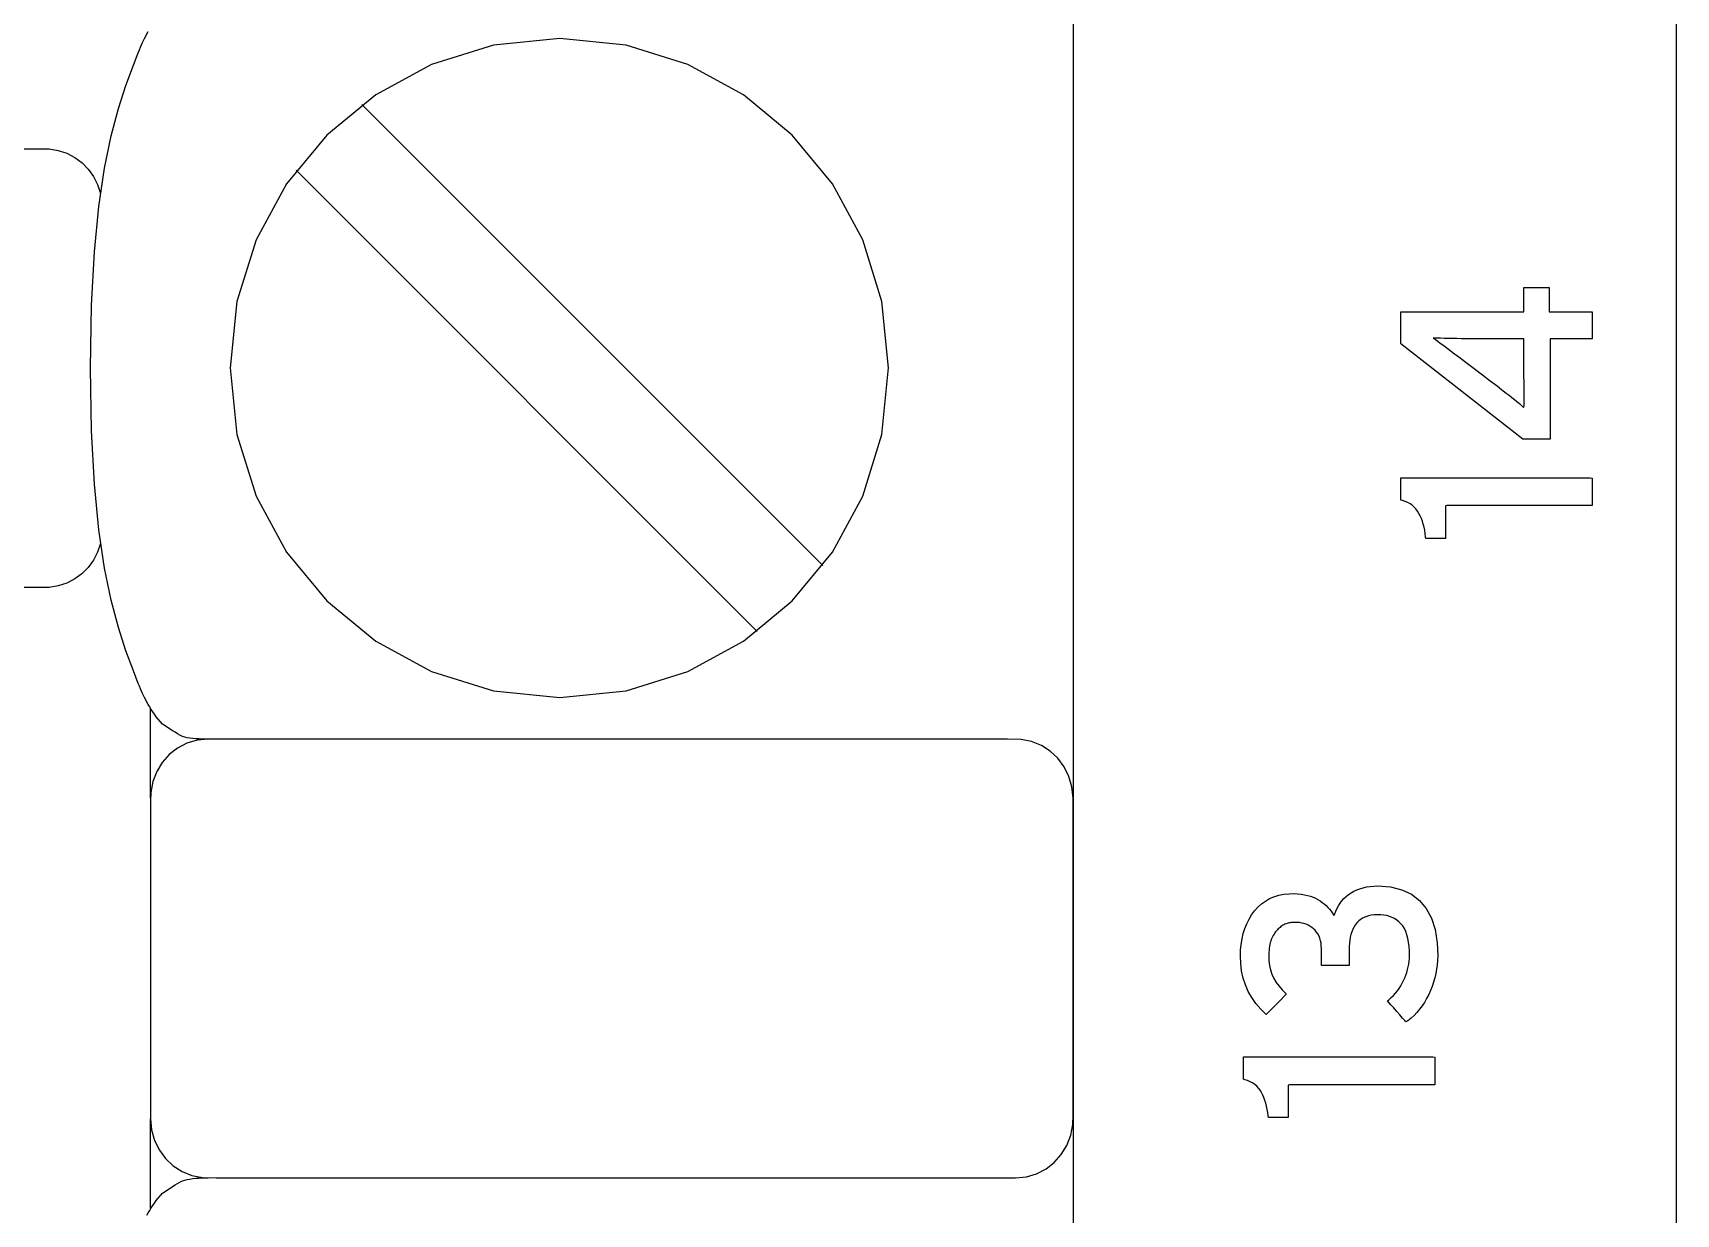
# Model space of a CAD drawing. Extents: x 1 to 47.7, y 0.2 to 35.
# Drawn here: x 37.143 to 37.978, y 6.606 to 7.206 of the extents above; entities that cross this region are included whole.
import ezdxf

# ---------------------------------------------------------------- set-up
doc = ezdxf.new("R2010")
doc.units = 0
doc.header["$MEASUREMENT"] = 0
for name, color, linetype in [('7_1__EMPTY_IO_BOARD_POSITI', 7, 'CONTINUOUS'), ('7_2___8__INDEPENDENT_INPUT', 7, 'CONTINUOUS'), ('7_3___8__OPTOISO_INDEPENDE', 7, 'CONTINUOUS'), ('7_4___24__OPTOISO_INDEPEND', 7, 'CONTINUOUS'), ('7_5___8__INDEPENDENT_INPUT', 7, 'CONTINUOUS'), ('7_6____8__INDEPENDENT_INPU', 7, 'CONTINUOUS'), ('7_7____8__OPTOISO_INDEPEND', 7, 'CONTINUOUS'), ('7_8____8__OPTOISO_INDEPEND', 7, 'CONTINUOUS'), ('8_0_____DWG', 7, 'CONTINUOUS')]:
    doc.layers.add(name, color=color, linetype=linetype)

msp = doc.modelspace()

# ---------------------------------------------------------------- linework, layer by layer
at = {"layer": '7_1__EMPTY_IO_BOARD_POSITI'}
msp.add_lwpolyline([(37.67201, 7.86343), (37.67201, 7.82078), (37.67201, 7.77394), (37.67201, 7.72305), (37.67201, 7.66827), (37.67201, 7.60975), (37.67201, 7.54765), (37.67201, 7.48212), (37.67201, 7.4133), (37.67201, 7.34136), (37.67201, 7.26645), (37.67201, 7.18871), (37.67201, 7.10831), (37.67201, 7.0254), (37.67201, 6.94012), (37.67201, 6.85264), (37.67201, 6.7631), (37.67201, 6.67166), (37.67201, 6.48368), (37.67201, 6.28994), (37.67201, 6.09165), (37.67201, 5.89003), (37.67201, 5.48173), (37.67201, 5.07482)], dxfattribs=at)
at = {"layer": '7_2___8__INDEPENDENT_INPUT'}
for points in [[(37.67212, 5.25278), (37.67212, 5.54409), (37.67212, 5.8354), (37.67212, 6.12315), (37.67212, 6.26457), (37.67212, 6.40377), (37.67212, 6.54029), (37.67212, 6.6737), (37.67212, 6.80354), (37.67212, 6.92937), (37.67212, 7.05075), (37.67212, 7.16723), (37.67212, 7.27837), (37.67212, 7.38371), (37.67212, 7.48282), (37.67212, 7.57525), (37.67212, 7.66055), (37.67212, 7.70039), (37.67212, 7.73828), (37.67212, 7.77417), (37.67212, 7.80799), (37.67212, 7.8397), (37.67212, 7.86924)], [(37.23243, 6.84682), (37.23094, 6.84682), (37.22937, 6.84685), (37.22776, 6.84689), (37.22617, 6.84698), (37.22461, 6.8471), (37.22312, 6.84727), (37.22175, 6.84749), (37.22052, 6.84779), (37.21938, 6.84821), (37.21814, 6.8488), (37.21688, 6.84949), (37.21562, 6.85025), (37.21435, 6.85106), (37.21308, 6.85189), (37.21181, 6.85273), (37.21055, 6.85356), (37.2093, 6.85436), (37.20815, 6.85558), (37.20708, 6.85689), (37.20609, 6.85817), (37.20516, 6.85943), (37.20429, 6.86068), (37.20348, 6.86191), (37.20273, 6.86314), (37.20202, 6.86437), (37.20135, 6.86561), (37.20074, 6.86677), (37.20018, 6.86787), (37.19965, 6.86892), (37.19914, 6.86999), (37.19863, 6.8711), (37.1981, 6.87229), (37.19754, 6.87362), (37.19692, 6.87512), (37.19444, 6.88144), (37.19063, 6.89172), (37.18681, 6.90351), (37.18315, 6.91733), (37.17979, 6.9337), (37.1769, 6.95316), (37.17464, 6.97623), (37.17317, 7.00343), (37.17265, 7.0353), (37.17317, 7.06715), (37.17464, 7.09435), (37.1769, 7.11742), (37.17979, 7.13688), (37.18315, 7.15325), (37.18681, 7.16707), (37.19063, 7.17886), (37.19444, 7.18914), (37.19692, 7.19546), (37.19754, 7.19695), (37.1981, 7.19828), (37.19863, 7.19948), (37.19914, 7.20059), (37.19965, 7.20165), (37.20018, 7.20271), (37.20074, 7.2038), (37.20135, 7.20497), (37.20202, 7.20621)], [(37.5448, 6.93494), (37.31053, 7.16921)], [(37.11187, 7.14666), (37.1441, 7.14666), (37.15161, 7.14659), (37.15627, 7.14586), (37.16065, 7.14441), (37.16469, 7.1423), (37.16834, 7.13959), (37.17152, 7.13634), (37.1742, 7.13262), (37.1763, 7.12849), (37.17777, 7.12401)], [(37.51138, 6.90152), (37.27711, 7.13579)], [(37.17777, 6.94623), (37.17627, 6.9418), (37.17415, 6.93771), (37.17147, 6.93402), (37.16827, 6.93081), (37.16463, 6.92813), (37.1606, 6.92604), (37.15623, 6.92461), (37.15159, 6.92389), (37.1441, 6.92382), (37.11187, 6.92382)], [(37.20319, 6.81683), (37.20319, 6.86238)], [(37.20319, 6.60843), (37.20319, 6.65397)], [(37.20135, 6.60497), (37.20202, 6.6062), (37.20273, 6.60744), (37.20348, 6.60867), (37.20429, 6.6099), (37.20516, 6.61114), (37.20609, 6.6124), (37.20708, 6.61368), (37.20815, 6.61499), (37.2093, 6.61622), (37.21055, 6.61701), (37.21181, 6.61784), (37.21308, 6.61868), (37.21435, 6.61952), (37.21562, 6.62032), (37.21688, 6.62108), (37.21814, 6.62177), (37.21938, 6.62237), (37.22052, 6.62279), (37.22175, 6.6231), (37.22312, 6.62335), (37.22461, 6.62356), (37.22617, 6.62372), (37.22776, 6.62383), (37.22937, 6.62391), (37.23094, 6.62396), (37.23243, 6.62397)]]:
    msp.add_lwpolyline(points, dxfattribs=at)
for points in [[(37.41114, 6.86794), (37.44483, 6.87134), (37.47619, 6.88109), (37.50457, 6.89652), (37.5293, 6.91696), (37.5497, 6.94174), (37.56509, 6.97018), (37.57483, 7.00161), (37.57822, 7.03536), (37.57483, 7.06906), (37.56509, 7.10045), (37.5497, 7.12886), (37.5293, 7.15362), (37.50457, 7.17405), (37.47619, 7.18948), (37.44483, 7.19923), (37.41114, 7.20263), (37.37744, 7.19923), (37.34602, 7.18948), (37.31758, 7.17405), (37.29279, 7.15362), (37.27233, 7.12886), (37.25687, 7.10045), (37.2471, 7.06906), (37.24369, 7.03536), (37.2471, 7.00161), (37.25687, 6.97018), (37.27233, 6.94174), (37.29279, 6.91696), (37.31758, 6.89652), (37.34602, 6.88109), (37.37744, 6.87134)], [(37.23243, 6.84682), (37.22687, 6.84628), (37.22167, 6.84472), (37.21691, 6.84225), (37.2127, 6.83897), (37.20915, 6.83497), (37.20633, 6.83037), (37.20436, 6.82525), (37.20333, 6.81972), (37.20319, 6.8152), (37.20319, 6.8034), (37.20319, 6.78285), (37.20319, 6.75673), (37.20319, 6.72822), (37.20319, 6.70051), (37.20319, 6.67678), (37.20319, 6.6602), (37.20319, 6.65397), (37.20372, 6.64827), (37.20523, 6.64294), (37.20764, 6.63806), (37.21084, 6.63374), (37.21473, 6.63009), (37.21923, 6.6272), (37.22422, 6.62517), (37.22962, 6.62411), (37.23653, 6.62397), (37.26625, 6.62397), (37.31803, 6.62397), (37.38383, 6.62397), (37.45565, 6.62397), (37.52546, 6.62397), (37.58525, 6.62397), (37.627, 6.62397), (37.6427, 6.62397), (37.64826, 6.62451), (37.65347, 6.62607), (37.65822, 6.62854), (37.66243, 6.63182), (37.66599, 6.63582), (37.6688, 6.64043), (37.67077, 6.64555), (37.67181, 6.65108), (37.67194, 6.6556), (37.67194, 6.6674), (37.67194, 6.68795), (37.67194, 6.71407), (37.67194, 6.74258), (37.67194, 6.77029), (37.67194, 6.79402), (37.67194, 6.8106), (37.67194, 6.81683), (37.67142, 6.82253), (37.6699, 6.82786), (37.66749, 6.83274), (37.6643, 6.83705), (37.6604, 6.84071), (37.65591, 6.84359), (37.65092, 6.84562), (37.64552, 6.84668), (37.63861, 6.84682), (37.60888, 6.84682), (37.55711, 6.84682), (37.4913, 6.84682), (37.41949, 6.84682), (37.34968, 6.84682), (37.28989, 6.84682), (37.24813, 6.84682)]]:
    msp.add_lwpolyline(points, close=True, dxfattribs=at)
at = {"layer": '7_3___8__OPTOISO_INDEPENDE'}
for points in [[(37.67212, 5.25278), (37.67212, 5.54409), (37.67212, 5.8354), (37.67212, 6.12315), (37.67212, 6.26457), (37.67212, 6.40377), (37.67212, 6.54029), (37.67212, 6.6737), (37.67212, 6.80354), (37.67212, 6.92937), (37.67212, 7.05075), (37.67212, 7.16723), (37.67212, 7.27837), (37.67212, 7.38371), (37.67212, 7.48282), (37.67212, 7.57525), (37.67212, 7.66055), (37.67212, 7.70039), (37.67212, 7.73828), (37.67212, 7.77417), (37.67212, 7.80799), (37.67212, 7.8397), (37.67212, 7.86924)], [(37.23243, 6.84682), (37.23094, 6.84682), (37.22937, 6.84685), (37.22776, 6.84689), (37.22617, 6.84698), (37.22461, 6.8471), (37.22312, 6.84727), (37.22175, 6.84749), (37.22052, 6.84779), (37.21938, 6.84821), (37.21814, 6.8488), (37.21688, 6.84949), (37.21562, 6.85025), (37.21435, 6.85106), (37.21308, 6.85189), (37.21181, 6.85273), (37.21055, 6.85356), (37.2093, 6.85436), (37.20815, 6.85558), (37.20708, 6.85689), (37.20609, 6.85817), (37.20516, 6.85943), (37.20429, 6.86068), (37.20348, 6.86191), (37.20273, 6.86314), (37.20202, 6.86437), (37.20135, 6.86561), (37.20074, 6.86677), (37.20018, 6.86787), (37.19965, 6.86892), (37.19914, 6.86999), (37.19863, 6.8711), (37.1981, 6.87229), (37.19754, 6.87362), (37.19692, 6.87512), (37.19444, 6.88144), (37.19063, 6.89172), (37.18681, 6.90351), (37.18315, 6.91733), (37.17979, 6.9337), (37.1769, 6.95316), (37.17464, 6.97623), (37.17317, 7.00343), (37.17265, 7.0353), (37.17317, 7.06715), (37.17464, 7.09435), (37.1769, 7.11742), (37.17979, 7.13688), (37.18315, 7.15325), (37.18681, 7.16707), (37.19063, 7.17886), (37.19444, 7.18914), (37.19692, 7.19546), (37.19754, 7.19695), (37.1981, 7.19828), (37.19863, 7.19948), (37.19914, 7.20059), (37.19965, 7.20165), (37.20018, 7.20271), (37.20074, 7.2038), (37.20135, 7.20497), (37.20202, 7.20621)], [(37.5448, 6.93494), (37.31053, 7.16921)], [(37.11187, 7.14666), (37.1441, 7.14666), (37.15161, 7.14659), (37.15627, 7.14586), (37.16065, 7.14441), (37.16469, 7.1423), (37.16834, 7.13959), (37.17152, 7.13634), (37.1742, 7.13262), (37.1763, 7.12849), (37.17777, 7.12401)], [(37.51138, 6.90152), (37.27711, 7.13579)], [(37.17777, 6.94623), (37.17627, 6.9418), (37.17415, 6.93771), (37.17147, 6.93402), (37.16827, 6.93081), (37.16463, 6.92813), (37.1606, 6.92604), (37.15623, 6.92461), (37.15159, 6.92389), (37.1441, 6.92382), (37.11187, 6.92382)], [(37.20319, 6.81683), (37.20319, 6.86238)], [(37.20319, 6.60843), (37.20319, 6.65397)], [(37.20135, 6.60497), (37.20202, 6.6062), (37.20273, 6.60744), (37.20348, 6.60867), (37.20429, 6.6099), (37.20516, 6.61114), (37.20609, 6.6124), (37.20708, 6.61368), (37.20815, 6.61499), (37.2093, 6.61622), (37.21055, 6.61701), (37.21181, 6.61784), (37.21308, 6.61868), (37.21435, 6.61952), (37.21562, 6.62032), (37.21688, 6.62108), (37.21814, 6.62177), (37.21938, 6.62237), (37.22052, 6.62279), (37.22175, 6.6231), (37.22312, 6.62335), (37.22461, 6.62356), (37.22617, 6.62372), (37.22776, 6.62383), (37.22937, 6.62391), (37.23094, 6.62396), (37.23243, 6.62397)]]:
    msp.add_lwpolyline(points, dxfattribs=at)
for points in [[(37.41114, 6.86794), (37.44483, 6.87134), (37.47619, 6.88109), (37.50457, 6.89652), (37.5293, 6.91696), (37.5497, 6.94174), (37.56509, 6.97018), (37.57483, 7.00161), (37.57822, 7.03536), (37.57483, 7.06906), (37.56509, 7.10045), (37.5497, 7.12886), (37.5293, 7.15362), (37.50457, 7.17405), (37.47619, 7.18948), (37.44483, 7.19923), (37.41114, 7.20263), (37.37744, 7.19923), (37.34602, 7.18948), (37.31758, 7.17405), (37.29279, 7.15362), (37.27233, 7.12886), (37.25687, 7.10045), (37.2471, 7.06906), (37.24369, 7.03536), (37.2471, 7.00161), (37.25687, 6.97018), (37.27233, 6.94174), (37.29279, 6.91696), (37.31758, 6.89652), (37.34602, 6.88109), (37.37744, 6.87134)], [(37.23243, 6.84682), (37.22687, 6.84628), (37.22167, 6.84472), (37.21691, 6.84225), (37.2127, 6.83897), (37.20915, 6.83497), (37.20633, 6.83037), (37.20436, 6.82525), (37.20333, 6.81972), (37.20319, 6.8152), (37.20319, 6.8034), (37.20319, 6.78285), (37.20319, 6.75673), (37.20319, 6.72822), (37.20319, 6.70051), (37.20319, 6.67678), (37.20319, 6.6602), (37.20319, 6.65397), (37.20372, 6.64827), (37.20523, 6.64294), (37.20764, 6.63806), (37.21084, 6.63374), (37.21473, 6.63009), (37.21923, 6.6272), (37.22422, 6.62517), (37.22962, 6.62411), (37.23653, 6.62397), (37.26625, 6.62397), (37.31803, 6.62397), (37.38383, 6.62397), (37.45565, 6.62397), (37.52546, 6.62397), (37.58525, 6.62397), (37.627, 6.62397), (37.6427, 6.62397), (37.64826, 6.62451), (37.65347, 6.62607), (37.65822, 6.62854), (37.66243, 6.63182), (37.66599, 6.63582), (37.6688, 6.64043), (37.67077, 6.64555), (37.67181, 6.65108), (37.67194, 6.6556), (37.67194, 6.6674), (37.67194, 6.68795), (37.67194, 6.71407), (37.67194, 6.74258), (37.67194, 6.77029), (37.67194, 6.79402), (37.67194, 6.8106), (37.67194, 6.81683), (37.67142, 6.82253), (37.6699, 6.82786), (37.66749, 6.83274), (37.6643, 6.83705), (37.6604, 6.84071), (37.65591, 6.84359), (37.65092, 6.84562), (37.64552, 6.84668), (37.63861, 6.84682), (37.60888, 6.84682), (37.55711, 6.84682), (37.4913, 6.84682), (37.41949, 6.84682), (37.34968, 6.84682), (37.28989, 6.84682), (37.24813, 6.84682)]]:
    msp.add_lwpolyline(points, close=True, dxfattribs=at)
at = {"layer": '7_4___24__OPTOISO_INDEPEND'}
for points in [[(37.67212, 5.25278), (37.67212, 5.54409), (37.67212, 5.8354), (37.67212, 6.12315), (37.67212, 6.26457), (37.67212, 6.40377), (37.67212, 6.54029), (37.67212, 6.6737), (37.67212, 6.80354), (37.67212, 6.92937), (37.67212, 7.05075), (37.67212, 7.16723), (37.67212, 7.27837), (37.67212, 7.38371), (37.67212, 7.48282), (37.67212, 7.57525), (37.67212, 7.66055), (37.67212, 7.70039), (37.67212, 7.73828), (37.67212, 7.77417), (37.67212, 7.80799), (37.67212, 7.8397), (37.67212, 7.86924)], [(37.23243, 6.84682), (37.23094, 6.84682), (37.22937, 6.84685), (37.22776, 6.84689), (37.22617, 6.84698), (37.22461, 6.8471), (37.22312, 6.84727), (37.22175, 6.84749), (37.22052, 6.84779), (37.21938, 6.84821), (37.21814, 6.8488), (37.21688, 6.84949), (37.21562, 6.85025), (37.21435, 6.85106), (37.21308, 6.85189), (37.21181, 6.85273), (37.21055, 6.85356), (37.2093, 6.85436), (37.20815, 6.85558), (37.20708, 6.85689), (37.20609, 6.85817), (37.20516, 6.85943), (37.20429, 6.86068), (37.20348, 6.86191), (37.20273, 6.86314), (37.20202, 6.86437), (37.20135, 6.86561), (37.20074, 6.86677), (37.20018, 6.86787), (37.19965, 6.86892), (37.19914, 6.86999), (37.19863, 6.8711), (37.1981, 6.87229), (37.19754, 6.87362), (37.19692, 6.87512), (37.19444, 6.88144), (37.19063, 6.89172), (37.18681, 6.90351), (37.18315, 6.91733), (37.17979, 6.9337), (37.1769, 6.95316), (37.17464, 6.97623), (37.17317, 7.00343), (37.17265, 7.0353), (37.17317, 7.06715), (37.17464, 7.09435), (37.1769, 7.11742), (37.17979, 7.13688), (37.18315, 7.15325), (37.18681, 7.16707), (37.19063, 7.17886), (37.19444, 7.18914), (37.19692, 7.19546), (37.19754, 7.19695), (37.1981, 7.19828), (37.19863, 7.19948), (37.19914, 7.20059), (37.19965, 7.20165), (37.20018, 7.20271), (37.20074, 7.2038), (37.20135, 7.20497), (37.20202, 7.20621)], [(37.5448, 6.93494), (37.31053, 7.16921)], [(37.11187, 7.14666), (37.1441, 7.14666), (37.15161, 7.14659), (37.15627, 7.14586), (37.16065, 7.14441), (37.16469, 7.1423), (37.16834, 7.13959), (37.17152, 7.13634), (37.1742, 7.13262), (37.1763, 7.12849), (37.17777, 7.12401)], [(37.51138, 6.90152), (37.27711, 7.13579)], [(37.17777, 6.94623), (37.17627, 6.9418), (37.17415, 6.93771), (37.17147, 6.93402), (37.16827, 6.93081), (37.16463, 6.92813), (37.1606, 6.92604), (37.15623, 6.92461), (37.15159, 6.92389), (37.1441, 6.92382), (37.11187, 6.92382)], [(37.20319, 6.81683), (37.20319, 6.86238)], [(37.20319, 6.60843), (37.20319, 6.65397)], [(37.20135, 6.60497), (37.20202, 6.6062), (37.20273, 6.60744), (37.20348, 6.60867), (37.20429, 6.6099), (37.20516, 6.61114), (37.20609, 6.6124), (37.20708, 6.61368), (37.20815, 6.61499), (37.2093, 6.61622), (37.21055, 6.61701), (37.21181, 6.61784), (37.21308, 6.61868), (37.21435, 6.61952), (37.21562, 6.62032), (37.21688, 6.62108), (37.21814, 6.62177), (37.21938, 6.62237), (37.22052, 6.62279), (37.22175, 6.6231), (37.22312, 6.62335), (37.22461, 6.62356), (37.22617, 6.62372), (37.22776, 6.62383), (37.22937, 6.62391), (37.23094, 6.62396), (37.23243, 6.62397)]]:
    msp.add_lwpolyline(points, dxfattribs=at)
for points in [[(37.41114, 6.86794), (37.44483, 6.87134), (37.47619, 6.88109), (37.50457, 6.89652), (37.5293, 6.91696), (37.5497, 6.94174), (37.56509, 6.97018), (37.57483, 7.00161), (37.57822, 7.03536), (37.57483, 7.06906), (37.56509, 7.10045), (37.5497, 7.12886), (37.5293, 7.15362), (37.50457, 7.17405), (37.47619, 7.18948), (37.44483, 7.19923), (37.41114, 7.20263), (37.37744, 7.19923), (37.34602, 7.18948), (37.31758, 7.17405), (37.29279, 7.15362), (37.27233, 7.12886), (37.25687, 7.10045), (37.2471, 7.06906), (37.24369, 7.03536), (37.2471, 7.00161), (37.25687, 6.97018), (37.27233, 6.94174), (37.29279, 6.91696), (37.31758, 6.89652), (37.34602, 6.88109), (37.37744, 6.87134)], [(37.23243, 6.84682), (37.22687, 6.84628), (37.22167, 6.84472), (37.21691, 6.84225), (37.2127, 6.83897), (37.20915, 6.83497), (37.20633, 6.83037), (37.20436, 6.82525), (37.20333, 6.81972), (37.20319, 6.8152), (37.20319, 6.8034), (37.20319, 6.78285), (37.20319, 6.75673), (37.20319, 6.72822), (37.20319, 6.70051), (37.20319, 6.67678), (37.20319, 6.6602), (37.20319, 6.65397), (37.20372, 6.64827), (37.20523, 6.64294), (37.20764, 6.63806), (37.21084, 6.63374), (37.21473, 6.63009), (37.21923, 6.6272), (37.22422, 6.62517), (37.22962, 6.62411), (37.23653, 6.62397), (37.26625, 6.62397), (37.31803, 6.62397), (37.38383, 6.62397), (37.45565, 6.62397), (37.52546, 6.62397), (37.58525, 6.62397), (37.627, 6.62397), (37.6427, 6.62397), (37.64826, 6.62451), (37.65347, 6.62607), (37.65822, 6.62854), (37.66243, 6.63182), (37.66599, 6.63582), (37.6688, 6.64043), (37.67077, 6.64555), (37.67181, 6.65108), (37.67194, 6.6556), (37.67194, 6.6674), (37.67194, 6.68795), (37.67194, 6.71407), (37.67194, 6.74258), (37.67194, 6.77029), (37.67194, 6.79402), (37.67194, 6.8106), (37.67194, 6.81683), (37.67142, 6.82253), (37.6699, 6.82786), (37.66749, 6.83274), (37.6643, 6.83705), (37.6604, 6.84071), (37.65591, 6.84359), (37.65092, 6.84562), (37.64552, 6.84668), (37.63861, 6.84682), (37.60888, 6.84682), (37.55711, 6.84682), (37.4913, 6.84682), (37.41949, 6.84682), (37.34968, 6.84682), (37.28989, 6.84682), (37.24813, 6.84682)]]:
    msp.add_lwpolyline(points, close=True, dxfattribs=at)
at = {"layer": '7_5___8__INDEPENDENT_INPUT'}
for points in [[(37.67212, 5.25278), (37.67212, 5.54409), (37.67212, 5.8354), (37.67212, 6.12315), (37.67212, 6.26457), (37.67212, 6.40377), (37.67212, 6.54029), (37.67212, 6.6737), (37.67212, 6.80354), (37.67212, 6.92937), (37.67212, 7.05075), (37.67212, 7.16723), (37.67212, 7.27837), (37.67212, 7.38371), (37.67212, 7.48282), (37.67212, 7.57525), (37.67212, 7.66055), (37.67212, 7.70039), (37.67212, 7.73828), (37.67212, 7.77417), (37.67212, 7.80799), (37.67212, 7.8397), (37.67212, 7.86924)], [(37.23243, 6.84682), (37.23094, 6.84682), (37.22937, 6.84685), (37.22776, 6.84689), (37.22617, 6.84698), (37.22461, 6.8471), (37.22312, 6.84727), (37.22175, 6.84749), (37.22052, 6.84779), (37.21938, 6.84821), (37.21814, 6.8488), (37.21688, 6.84949), (37.21562, 6.85025), (37.21435, 6.85106), (37.21308, 6.85189), (37.21181, 6.85273), (37.21055, 6.85356), (37.2093, 6.85436), (37.20815, 6.85558), (37.20708, 6.85689), (37.20609, 6.85817), (37.20516, 6.85943), (37.20429, 6.86068), (37.20348, 6.86191), (37.20273, 6.86314), (37.20202, 6.86437), (37.20135, 6.86561), (37.20074, 6.86677), (37.20018, 6.86787), (37.19965, 6.86892), (37.19914, 6.86999), (37.19863, 6.8711), (37.1981, 6.87229), (37.19754, 6.87362), (37.19692, 6.87512), (37.19444, 6.88144), (37.19063, 6.89172), (37.18681, 6.90351), (37.18315, 6.91733), (37.17979, 6.9337), (37.1769, 6.95316), (37.17464, 6.97623), (37.17317, 7.00343), (37.17265, 7.0353), (37.17317, 7.06715), (37.17464, 7.09435), (37.1769, 7.11742), (37.17979, 7.13688), (37.18315, 7.15325), (37.18681, 7.16707), (37.19063, 7.17886), (37.19444, 7.18914), (37.19692, 7.19546), (37.19754, 7.19695), (37.1981, 7.19828), (37.19863, 7.19948), (37.19914, 7.20059), (37.19965, 7.20165), (37.20018, 7.20271), (37.20074, 7.2038), (37.20135, 7.20497), (37.20202, 7.20621)], [(37.5448, 6.93494), (37.31053, 7.16921)], [(37.11187, 7.14666), (37.1441, 7.14666), (37.15161, 7.14659), (37.15627, 7.14586), (37.16065, 7.14441), (37.16469, 7.1423), (37.16834, 7.13959), (37.17152, 7.13634), (37.1742, 7.13262), (37.1763, 7.12849), (37.17777, 7.12401)], [(37.51138, 6.90152), (37.27711, 7.13579)], [(37.17777, 6.94623), (37.17627, 6.9418), (37.17415, 6.93771), (37.17147, 6.93402), (37.16827, 6.93081), (37.16463, 6.92813), (37.1606, 6.92604), (37.15623, 6.92461), (37.15159, 6.92389), (37.1441, 6.92382), (37.11187, 6.92382)], [(37.20319, 6.81683), (37.20319, 6.86238)], [(37.20319, 6.60843), (37.20319, 6.65397)], [(37.20135, 6.60497), (37.20202, 6.6062), (37.20273, 6.60744), (37.20348, 6.60867), (37.20429, 6.6099), (37.20516, 6.61114), (37.20609, 6.6124), (37.20708, 6.61368), (37.20815, 6.61499), (37.2093, 6.61622), (37.21055, 6.61701), (37.21181, 6.61784), (37.21308, 6.61868), (37.21435, 6.61952), (37.21562, 6.62032), (37.21688, 6.62108), (37.21814, 6.62177), (37.21938, 6.62237), (37.22052, 6.62279), (37.22175, 6.6231), (37.22312, 6.62335), (37.22461, 6.62356), (37.22617, 6.62372), (37.22776, 6.62383), (37.22937, 6.62391), (37.23094, 6.62396), (37.23243, 6.62397)]]:
    msp.add_lwpolyline(points, dxfattribs=at)
for points in [[(37.41114, 6.86794), (37.44483, 6.87134), (37.47619, 6.88109), (37.50457, 6.89652), (37.5293, 6.91696), (37.5497, 6.94174), (37.56509, 6.97018), (37.57483, 7.00161), (37.57822, 7.03536), (37.57483, 7.06906), (37.56509, 7.10045), (37.5497, 7.12886), (37.5293, 7.15362), (37.50457, 7.17405), (37.47619, 7.18948), (37.44483, 7.19923), (37.41114, 7.20263), (37.37744, 7.19923), (37.34602, 7.18948), (37.31758, 7.17405), (37.29279, 7.15362), (37.27233, 7.12886), (37.25687, 7.10045), (37.2471, 7.06906), (37.24369, 7.03536), (37.2471, 7.00161), (37.25687, 6.97018), (37.27233, 6.94174), (37.29279, 6.91696), (37.31758, 6.89652), (37.34602, 6.88109), (37.37744, 6.87134)], [(37.23243, 6.84682), (37.22687, 6.84628), (37.22167, 6.84472), (37.21691, 6.84225), (37.2127, 6.83897), (37.20915, 6.83497), (37.20633, 6.83037), (37.20436, 6.82525), (37.20333, 6.81972), (37.20319, 6.8152), (37.20319, 6.8034), (37.20319, 6.78285), (37.20319, 6.75673), (37.20319, 6.72822), (37.20319, 6.70051), (37.20319, 6.67678), (37.20319, 6.6602), (37.20319, 6.65397), (37.20372, 6.64827), (37.20523, 6.64294), (37.20764, 6.63806), (37.21084, 6.63374), (37.21473, 6.63009), (37.21923, 6.6272), (37.22422, 6.62517), (37.22962, 6.62411), (37.23653, 6.62397), (37.26625, 6.62397), (37.31803, 6.62397), (37.38383, 6.62397), (37.45565, 6.62397), (37.52546, 6.62397), (37.58525, 6.62397), (37.627, 6.62397), (37.6427, 6.62397), (37.64826, 6.62451), (37.65347, 6.62607), (37.65822, 6.62854), (37.66243, 6.63182), (37.66599, 6.63582), (37.6688, 6.64043), (37.67077, 6.64555), (37.67181, 6.65108), (37.67194, 6.6556), (37.67194, 6.6674), (37.67194, 6.68795), (37.67194, 6.71407), (37.67194, 6.74258), (37.67194, 6.77029), (37.67194, 6.79402), (37.67194, 6.8106), (37.67194, 6.81683), (37.67142, 6.82253), (37.6699, 6.82786), (37.66749, 6.83274), (37.6643, 6.83705), (37.6604, 6.84071), (37.65591, 6.84359), (37.65092, 6.84562), (37.64552, 6.84668), (37.63861, 6.84682), (37.60888, 6.84682), (37.55711, 6.84682), (37.4913, 6.84682), (37.41949, 6.84682), (37.34968, 6.84682), (37.28989, 6.84682), (37.24813, 6.84682)]]:
    msp.add_lwpolyline(points, close=True, dxfattribs=at)
at = {"layer": '7_6____8__INDEPENDENT_INPU'}
for points in [[(37.67212, 5.25278), (37.67212, 5.54409), (37.67212, 5.8354), (37.67212, 6.12315), (37.67212, 6.26457), (37.67212, 6.40377), (37.67212, 6.54029), (37.67212, 6.6737), (37.67212, 6.80354), (37.67212, 6.92937), (37.67212, 7.05075), (37.67212, 7.16723), (37.67212, 7.27837), (37.67212, 7.38371), (37.67212, 7.48282), (37.67212, 7.57525), (37.67212, 7.66055), (37.67212, 7.70039), (37.67212, 7.73828), (37.67212, 7.77417), (37.67212, 7.80799), (37.67212, 7.8397), (37.67212, 7.86924)], [(37.23243, 6.84682), (37.23094, 6.84682), (37.22937, 6.84685), (37.22776, 6.84689), (37.22617, 6.84698), (37.22461, 6.8471), (37.22312, 6.84727), (37.22175, 6.84749), (37.22052, 6.84779), (37.21938, 6.84821), (37.21814, 6.8488), (37.21688, 6.84949), (37.21562, 6.85025), (37.21435, 6.85106), (37.21308, 6.85189), (37.21181, 6.85273), (37.21055, 6.85356), (37.2093, 6.85436), (37.20815, 6.85558), (37.20708, 6.85689), (37.20609, 6.85817), (37.20516, 6.85943), (37.20429, 6.86068), (37.20348, 6.86191), (37.20273, 6.86314), (37.20202, 6.86437), (37.20135, 6.86561), (37.20074, 6.86677), (37.20018, 6.86787), (37.19965, 6.86892), (37.19914, 6.86999), (37.19863, 6.8711), (37.1981, 6.87229), (37.19754, 6.87362), (37.19692, 6.87512), (37.19444, 6.88144), (37.19063, 6.89172), (37.18681, 6.90351), (37.18315, 6.91733), (37.17979, 6.9337), (37.1769, 6.95316), (37.17464, 6.97623), (37.17317, 7.00343), (37.17265, 7.0353), (37.17317, 7.06715), (37.17464, 7.09435), (37.1769, 7.11742), (37.17979, 7.13688), (37.18315, 7.15325), (37.18681, 7.16707), (37.19063, 7.17886), (37.19444, 7.18914), (37.19692, 7.19546), (37.19754, 7.19695), (37.1981, 7.19828), (37.19863, 7.19948), (37.19914, 7.20059), (37.19965, 7.20165), (37.20018, 7.20271), (37.20074, 7.2038), (37.20135, 7.20497), (37.20202, 7.20621)], [(37.5448, 6.93494), (37.31053, 7.16921)], [(37.11187, 7.14666), (37.1441, 7.14666), (37.15161, 7.14659), (37.15627, 7.14586), (37.16065, 7.14441), (37.16469, 7.1423), (37.16834, 7.13959), (37.17152, 7.13634), (37.1742, 7.13262), (37.1763, 7.12849), (37.17777, 7.12401)], [(37.51138, 6.90152), (37.27711, 7.13579)], [(37.17777, 6.94623), (37.17627, 6.9418), (37.17415, 6.93771), (37.17147, 6.93402), (37.16827, 6.93081), (37.16463, 6.92813), (37.1606, 6.92604), (37.15623, 6.92461), (37.15159, 6.92389), (37.1441, 6.92382), (37.11187, 6.92382)], [(37.20319, 6.81683), (37.20319, 6.86238)], [(37.20319, 6.60843), (37.20319, 6.65397)], [(37.20135, 6.60497), (37.20202, 6.6062), (37.20273, 6.60744), (37.20348, 6.60867), (37.20429, 6.6099), (37.20516, 6.61114), (37.20609, 6.6124), (37.20708, 6.61368), (37.20815, 6.61499), (37.2093, 6.61622), (37.21055, 6.61701), (37.21181, 6.61784), (37.21308, 6.61868), (37.21435, 6.61952), (37.21562, 6.62032), (37.21688, 6.62108), (37.21814, 6.62177), (37.21938, 6.62237), (37.22052, 6.62279), (37.22175, 6.6231), (37.22312, 6.62335), (37.22461, 6.62356), (37.22617, 6.62372), (37.22776, 6.62383), (37.22937, 6.62391), (37.23094, 6.62396), (37.23243, 6.62397)]]:
    msp.add_lwpolyline(points, dxfattribs=at)
for points in [[(37.41114, 6.86794), (37.44483, 6.87134), (37.47619, 6.88109), (37.50457, 6.89652), (37.5293, 6.91696), (37.5497, 6.94174), (37.56509, 6.97018), (37.57483, 7.00161), (37.57822, 7.03536), (37.57483, 7.06906), (37.56509, 7.10045), (37.5497, 7.12886), (37.5293, 7.15362), (37.50457, 7.17405), (37.47619, 7.18948), (37.44483, 7.19923), (37.41114, 7.20263), (37.37744, 7.19923), (37.34602, 7.18948), (37.31758, 7.17405), (37.29279, 7.15362), (37.27233, 7.12886), (37.25687, 7.10045), (37.2471, 7.06906), (37.24369, 7.03536), (37.2471, 7.00161), (37.25687, 6.97018), (37.27233, 6.94174), (37.29279, 6.91696), (37.31758, 6.89652), (37.34602, 6.88109), (37.37744, 6.87134)], [(37.23243, 6.84682), (37.22687, 6.84628), (37.22167, 6.84472), (37.21691, 6.84225), (37.2127, 6.83897), (37.20915, 6.83497), (37.20633, 6.83037), (37.20436, 6.82525), (37.20333, 6.81972), (37.20319, 6.8152), (37.20319, 6.8034), (37.20319, 6.78285), (37.20319, 6.75673), (37.20319, 6.72822), (37.20319, 6.70051), (37.20319, 6.67678), (37.20319, 6.6602), (37.20319, 6.65397), (37.20372, 6.64827), (37.20523, 6.64294), (37.20764, 6.63806), (37.21084, 6.63374), (37.21473, 6.63009), (37.21923, 6.6272), (37.22422, 6.62517), (37.22962, 6.62411), (37.23653, 6.62397), (37.26625, 6.62397), (37.31803, 6.62397), (37.38383, 6.62397), (37.45565, 6.62397), (37.52546, 6.62397), (37.58525, 6.62397), (37.627, 6.62397), (37.6427, 6.62397), (37.64826, 6.62451), (37.65347, 6.62607), (37.65822, 6.62854), (37.66243, 6.63182), (37.66599, 6.63582), (37.6688, 6.64043), (37.67077, 6.64555), (37.67181, 6.65108), (37.67194, 6.6556), (37.67194, 6.6674), (37.67194, 6.68795), (37.67194, 6.71407), (37.67194, 6.74258), (37.67194, 6.77029), (37.67194, 6.79402), (37.67194, 6.8106), (37.67194, 6.81683), (37.67142, 6.82253), (37.6699, 6.82786), (37.66749, 6.83274), (37.6643, 6.83705), (37.6604, 6.84071), (37.65591, 6.84359), (37.65092, 6.84562), (37.64552, 6.84668), (37.63861, 6.84682), (37.60888, 6.84682), (37.55711, 6.84682), (37.4913, 6.84682), (37.41949, 6.84682), (37.34968, 6.84682), (37.28989, 6.84682), (37.24813, 6.84682)]]:
    msp.add_lwpolyline(points, close=True, dxfattribs=at)
at = {"layer": '7_7____8__OPTOISO_INDEPEND'}
for points in [[(37.67212, 5.25278), (37.67212, 5.54409), (37.67212, 5.8354), (37.67212, 6.12315), (37.67212, 6.26457), (37.67212, 6.40377), (37.67212, 6.54029), (37.67212, 6.6737), (37.67212, 6.80354), (37.67212, 6.92937), (37.67212, 7.05075), (37.67212, 7.16723), (37.67212, 7.27837), (37.67212, 7.38371), (37.67212, 7.48282), (37.67212, 7.57525), (37.67212, 7.66055), (37.67212, 7.70039), (37.67212, 7.73828), (37.67212, 7.77417), (37.67212, 7.80799), (37.67212, 7.8397), (37.67212, 7.86924)], [(37.23243, 6.84682), (37.23094, 6.84682), (37.22937, 6.84685), (37.22776, 6.84689), (37.22617, 6.84698), (37.22461, 6.8471), (37.22312, 6.84727), (37.22175, 6.84749), (37.22052, 6.84779), (37.21938, 6.84821), (37.21814, 6.8488), (37.21688, 6.84949), (37.21562, 6.85025), (37.21435, 6.85106), (37.21308, 6.85189), (37.21181, 6.85273), (37.21055, 6.85356), (37.2093, 6.85436), (37.20815, 6.85558), (37.20708, 6.85689), (37.20609, 6.85817), (37.20516, 6.85943), (37.20429, 6.86068), (37.20348, 6.86191), (37.20273, 6.86314), (37.20202, 6.86437), (37.20135, 6.86561), (37.20074, 6.86677), (37.20018, 6.86787), (37.19965, 6.86892), (37.19914, 6.86999), (37.19863, 6.8711), (37.1981, 6.87229), (37.19754, 6.87362), (37.19692, 6.87512), (37.19444, 6.88144), (37.19063, 6.89172), (37.18681, 6.90351), (37.18315, 6.91733), (37.17979, 6.9337), (37.1769, 6.95316), (37.17464, 6.97623), (37.17317, 7.00343), (37.17265, 7.0353), (37.17317, 7.06715), (37.17464, 7.09435), (37.1769, 7.11742), (37.17979, 7.13688), (37.18315, 7.15325), (37.18681, 7.16707), (37.19063, 7.17886), (37.19444, 7.18914), (37.19692, 7.19546), (37.19754, 7.19695), (37.1981, 7.19828), (37.19863, 7.19948), (37.19914, 7.20059), (37.19965, 7.20165), (37.20018, 7.20271), (37.20074, 7.2038), (37.20135, 7.20497), (37.20202, 7.20621)], [(37.5448, 6.93494), (37.31053, 7.16921)], [(37.11187, 7.14666), (37.1441, 7.14666), (37.15161, 7.14659), (37.15627, 7.14586), (37.16065, 7.14441), (37.16469, 7.1423), (37.16834, 7.13959), (37.17152, 7.13634), (37.1742, 7.13262), (37.1763, 7.12849), (37.17777, 7.12401)], [(37.51138, 6.90152), (37.27711, 7.13579)], [(37.17777, 6.94623), (37.17627, 6.9418), (37.17415, 6.93771), (37.17147, 6.93402), (37.16827, 6.93081), (37.16463, 6.92813), (37.1606, 6.92604), (37.15623, 6.92461), (37.15159, 6.92389), (37.1441, 6.92382), (37.11187, 6.92382)], [(37.20319, 6.81683), (37.20319, 6.86238)], [(37.20319, 6.60843), (37.20319, 6.65397)], [(37.20135, 6.60497), (37.20202, 6.6062), (37.20273, 6.60744), (37.20348, 6.60867), (37.20429, 6.6099), (37.20516, 6.61114), (37.20609, 6.6124), (37.20708, 6.61368), (37.20815, 6.61499), (37.2093, 6.61622), (37.21055, 6.61701), (37.21181, 6.61784), (37.21308, 6.61868), (37.21435, 6.61952), (37.21562, 6.62032), (37.21688, 6.62108), (37.21814, 6.62177), (37.21938, 6.62237), (37.22052, 6.62279), (37.22175, 6.6231), (37.22312, 6.62335), (37.22461, 6.62356), (37.22617, 6.62372), (37.22776, 6.62383), (37.22937, 6.62391), (37.23094, 6.62396), (37.23243, 6.62397)]]:
    msp.add_lwpolyline(points, dxfattribs=at)
for points in [[(37.41114, 6.86794), (37.44483, 6.87134), (37.47619, 6.88109), (37.50457, 6.89652), (37.5293, 6.91696), (37.5497, 6.94174), (37.56509, 6.97018), (37.57483, 7.00161), (37.57822, 7.03536), (37.57483, 7.06906), (37.56509, 7.10045), (37.5497, 7.12886), (37.5293, 7.15362), (37.50457, 7.17405), (37.47619, 7.18948), (37.44483, 7.19923), (37.41114, 7.20263), (37.37744, 7.19923), (37.34602, 7.18948), (37.31758, 7.17405), (37.29279, 7.15362), (37.27233, 7.12886), (37.25687, 7.10045), (37.2471, 7.06906), (37.24369, 7.03536), (37.2471, 7.00161), (37.25687, 6.97018), (37.27233, 6.94174), (37.29279, 6.91696), (37.31758, 6.89652), (37.34602, 6.88109), (37.37744, 6.87134)], [(37.23243, 6.84682), (37.22687, 6.84628), (37.22167, 6.84472), (37.21691, 6.84225), (37.2127, 6.83897), (37.20915, 6.83497), (37.20633, 6.83037), (37.20436, 6.82525), (37.20333, 6.81972), (37.20319, 6.8152), (37.20319, 6.8034), (37.20319, 6.78285), (37.20319, 6.75673), (37.20319, 6.72822), (37.20319, 6.70051), (37.20319, 6.67678), (37.20319, 6.6602), (37.20319, 6.65397), (37.20372, 6.64827), (37.20523, 6.64294), (37.20764, 6.63806), (37.21084, 6.63374), (37.21473, 6.63009), (37.21923, 6.6272), (37.22422, 6.62517), (37.22962, 6.62411), (37.23653, 6.62397), (37.26625, 6.62397), (37.31803, 6.62397), (37.38383, 6.62397), (37.45565, 6.62397), (37.52546, 6.62397), (37.58525, 6.62397), (37.627, 6.62397), (37.6427, 6.62397), (37.64826, 6.62451), (37.65347, 6.62607), (37.65822, 6.62854), (37.66243, 6.63182), (37.66599, 6.63582), (37.6688, 6.64043), (37.67077, 6.64555), (37.67181, 6.65108), (37.67194, 6.6556), (37.67194, 6.6674), (37.67194, 6.68795), (37.67194, 6.71407), (37.67194, 6.74258), (37.67194, 6.77029), (37.67194, 6.79402), (37.67194, 6.8106), (37.67194, 6.81683), (37.67142, 6.82253), (37.6699, 6.82786), (37.66749, 6.83274), (37.6643, 6.83705), (37.6604, 6.84071), (37.65591, 6.84359), (37.65092, 6.84562), (37.64552, 6.84668), (37.63861, 6.84682), (37.60888, 6.84682), (37.55711, 6.84682), (37.4913, 6.84682), (37.41949, 6.84682), (37.34968, 6.84682), (37.28989, 6.84682), (37.24813, 6.84682)]]:
    msp.add_lwpolyline(points, close=True, dxfattribs=at)
at = {"layer": '7_8____8__OPTOISO_INDEPEND'}
for points in [[(37.67212, 5.25278), (37.67212, 5.54409), (37.67212, 5.8354), (37.67212, 6.12315), (37.67212, 6.26457), (37.67212, 6.40377), (37.67212, 6.54029), (37.67212, 6.6737), (37.67212, 6.80354), (37.67212, 6.92937), (37.67212, 7.05075), (37.67212, 7.16723), (37.67212, 7.27837), (37.67212, 7.38371), (37.67212, 7.48282), (37.67212, 7.57525), (37.67212, 7.66055), (37.67212, 7.70039), (37.67212, 7.73828), (37.67212, 7.77417), (37.67212, 7.80799), (37.67212, 7.8397), (37.67212, 7.86924)], [(37.23243, 6.84682), (37.23094, 6.84682), (37.22937, 6.84685), (37.22776, 6.84689), (37.22617, 6.84698), (37.22461, 6.8471), (37.22312, 6.84727), (37.22175, 6.84749), (37.22052, 6.84779), (37.21938, 6.84821), (37.21814, 6.8488), (37.21688, 6.84949), (37.21562, 6.85025), (37.21435, 6.85106), (37.21308, 6.85189), (37.21181, 6.85273), (37.21055, 6.85356), (37.2093, 6.85436), (37.20815, 6.85558), (37.20708, 6.85689), (37.20609, 6.85817), (37.20516, 6.85943), (37.20429, 6.86068), (37.20348, 6.86191), (37.20273, 6.86314), (37.20202, 6.86437), (37.20135, 6.86561), (37.20074, 6.86677), (37.20018, 6.86787), (37.19965, 6.86892), (37.19914, 6.86999), (37.19863, 6.8711), (37.1981, 6.87229), (37.19754, 6.87362), (37.19692, 6.87512), (37.19444, 6.88144), (37.19063, 6.89172), (37.18681, 6.90351), (37.18315, 6.91733), (37.17979, 6.9337), (37.1769, 6.95316), (37.17464, 6.97623), (37.17317, 7.00343), (37.17265, 7.0353), (37.17317, 7.06715), (37.17464, 7.09435), (37.1769, 7.11742), (37.17979, 7.13688), (37.18315, 7.15325), (37.18681, 7.16707), (37.19063, 7.17886), (37.19444, 7.18914), (37.19692, 7.19546), (37.19754, 7.19695), (37.1981, 7.19828), (37.19863, 7.19948), (37.19914, 7.20059), (37.19965, 7.20165), (37.20018, 7.20271), (37.20074, 7.2038), (37.20135, 7.20497), (37.20202, 7.20621)], [(37.5448, 6.93494), (37.31053, 7.16921)], [(37.11187, 7.14666), (37.1441, 7.14666), (37.15161, 7.14659), (37.15627, 7.14586), (37.16065, 7.14441), (37.16469, 7.1423), (37.16834, 7.13959), (37.17152, 7.13634), (37.1742, 7.13262), (37.1763, 7.12849), (37.17777, 7.12401)], [(37.51138, 6.90152), (37.27711, 7.13579)], [(37.17777, 6.94623), (37.17627, 6.9418), (37.17415, 6.93771), (37.17147, 6.93402), (37.16827, 6.93081), (37.16463, 6.92813), (37.1606, 6.92604), (37.15623, 6.92461), (37.15159, 6.92389), (37.1441, 6.92382), (37.11187, 6.92382)], [(37.20319, 6.81683), (37.20319, 6.86238)], [(37.20319, 6.60843), (37.20319, 6.65397)], [(37.20135, 6.60497), (37.20202, 6.6062), (37.20273, 6.60744), (37.20348, 6.60867), (37.20429, 6.6099), (37.20516, 6.61114), (37.20609, 6.6124), (37.20708, 6.61368), (37.20815, 6.61499), (37.2093, 6.61622), (37.21055, 6.61701), (37.21181, 6.61784), (37.21308, 6.61868), (37.21435, 6.61952), (37.21562, 6.62032), (37.21688, 6.62108), (37.21814, 6.62177), (37.21938, 6.62237), (37.22052, 6.62279), (37.22175, 6.6231), (37.22312, 6.62335), (37.22461, 6.62356), (37.22617, 6.62372), (37.22776, 6.62383), (37.22937, 6.62391), (37.23094, 6.62396), (37.23243, 6.62397)]]:
    msp.add_lwpolyline(points, dxfattribs=at)
for points in [[(37.41114, 6.86794), (37.44483, 6.87134), (37.47619, 6.88109), (37.50457, 6.89652), (37.5293, 6.91696), (37.5497, 6.94174), (37.56509, 6.97018), (37.57483, 7.00161), (37.57822, 7.03536), (37.57483, 7.06906), (37.56509, 7.10045), (37.5497, 7.12886), (37.5293, 7.15362), (37.50457, 7.17405), (37.47619, 7.18948), (37.44483, 7.19923), (37.41114, 7.20263), (37.37744, 7.19923), (37.34602, 7.18948), (37.31758, 7.17405), (37.29279, 7.15362), (37.27233, 7.12886), (37.25687, 7.10045), (37.2471, 7.06906), (37.24369, 7.03536), (37.2471, 7.00161), (37.25687, 6.97018), (37.27233, 6.94174), (37.29279, 6.91696), (37.31758, 6.89652), (37.34602, 6.88109), (37.37744, 6.87134)], [(37.23243, 6.84682), (37.22687, 6.84628), (37.22167, 6.84472), (37.21691, 6.84225), (37.2127, 6.83897), (37.20915, 6.83497), (37.20633, 6.83037), (37.20436, 6.82525), (37.20333, 6.81972), (37.20319, 6.8152), (37.20319, 6.8034), (37.20319, 6.78285), (37.20319, 6.75673), (37.20319, 6.72822), (37.20319, 6.70051), (37.20319, 6.67678), (37.20319, 6.6602), (37.20319, 6.65397), (37.20372, 6.64827), (37.20523, 6.64294), (37.20764, 6.63806), (37.21084, 6.63374), (37.21473, 6.63009), (37.21923, 6.6272), (37.22422, 6.62517), (37.22962, 6.62411), (37.23653, 6.62397), (37.26625, 6.62397), (37.31803, 6.62397), (37.38383, 6.62397), (37.45565, 6.62397), (37.52546, 6.62397), (37.58525, 6.62397), (37.627, 6.62397), (37.6427, 6.62397), (37.64826, 6.62451), (37.65347, 6.62607), (37.65822, 6.62854), (37.66243, 6.63182), (37.66599, 6.63582), (37.6688, 6.64043), (37.67077, 6.64555), (37.67181, 6.65108), (37.67194, 6.6556), (37.67194, 6.6674), (37.67194, 6.68795), (37.67194, 6.71407), (37.67194, 6.74258), (37.67194, 6.77029), (37.67194, 6.79402), (37.67194, 6.8106), (37.67194, 6.81683), (37.67142, 6.82253), (37.6699, 6.82786), (37.66749, 6.83274), (37.6643, 6.83705), (37.6604, 6.84071), (37.65591, 6.84359), (37.65092, 6.84562), (37.64552, 6.84668), (37.63861, 6.84682), (37.60888, 6.84682), (37.55711, 6.84682), (37.4913, 6.84682), (37.41949, 6.84682), (37.34968, 6.84682), (37.28989, 6.84682), (37.24813, 6.84682)]]:
    msp.add_lwpolyline(points, close=True, dxfattribs=at)
at = {"layer": '8_0_____DWG'}
for points in [[(37.97843, 8.00818), (37.97843, 7.8244), (37.97843, 7.64214), (37.97843, 7.4615), (37.97843, 7.28258), (37.97843, 7.10547), (37.97843, 6.93027), (37.97843, 6.75707), (37.97843, 6.58597), (37.97843, 6.50123), (37.97843, 6.41706), (37.97843, 6.33346), (37.97843, 6.25044), (37.97843, 6.16801), (37.97843, 6.0862), (37.97843, 6.005), (37.97843, 5.92444), (37.97843, 5.84452), (37.97843, 5.76525), (37.97843, 5.68665), (37.97843, 5.60873), (37.97843, 5.5315), (37.97843, 5.45498), (37.97843, 5.37917)], [(37.91393, 7.06382), (37.93576, 7.06382), (37.93576, 7.05012), (37.9144, 7.05012), (37.9144, 6.99915), (37.9005, 6.99915), (37.83858, 7.04766), (37.83858, 7.06382), (37.90111, 7.06382), (37.90111, 7.07628), (37.91393, 7.07628), (37.91393, 7.06382)]]:
    msp.add_lwpolyline(points, dxfattribs=at)
for points in [[(37.85494, 7.05051), (37.85607, 7.04972), (37.85726, 7.04887), (37.85852, 7.04796), (37.85984, 7.047), (37.86123, 7.04598), (37.86269, 7.0449), (37.8642, 7.04377), (37.86578, 7.04257), (37.8668, 7.04181), (37.86866, 7.04039), (37.8718, 7.03802), (37.87572, 7.03504), (37.87995, 7.03184), (37.884, 7.02876), (37.88741, 7.02618), (37.88969, 7.02445), (37.8906, 7.02376), (37.89213, 7.02259), (37.89358, 7.02145), (37.89497, 7.02035), (37.8963, 7.01928), (37.89756, 7.01824), (37.89876, 7.01724), (37.89989, 7.01626), (37.90095, 7.01532), (37.90124, 7.01616), (37.90124, 7.01777), (37.90123, 7.01944), (37.90122, 7.02117), (37.9012, 7.02297), (37.90118, 7.02483), (37.90116, 7.02676), (37.90113, 7.02876), (37.90111, 7.03029), (37.90111, 7.03147), (37.90111, 7.03382), (37.90111, 7.03693), (37.90111, 7.04042), (37.90111, 7.04388), (37.90111, 7.04691), (37.90111, 7.04912), (37.90111, 7.0501), (37.90029, 7.05012), (37.89758, 7.05012), (37.89354, 7.05012), (37.88872, 7.05012), (37.8837, 7.05012), (37.87905, 7.05012), (37.87533, 7.05012), (37.87311, 7.05012), (37.87169, 7.05013), (37.8693, 7.05017), (37.86699, 7.05021), (37.86477, 7.05025), (37.86264, 7.0503), (37.86059, 7.05035), (37.85862, 7.0504), (37.85674, 7.05045)], [(37.93576, 6.96541), (37.93291, 6.96541), (37.92533, 6.96541), (37.91447, 6.96541), (37.90178, 6.96541), (37.88874, 6.96541), (37.87678, 6.96541), (37.86738, 6.96541), (37.86198, 6.96541), (37.86123, 6.96525), (37.86123, 6.96404), (37.86123, 6.96193), (37.86123, 6.95925), (37.86123, 6.95633), (37.86123, 6.95349), (37.86123, 6.95106), (37.86123, 6.94936), (37.86123, 6.94872), (37.86085, 6.94872), (37.85983, 6.94872), (37.85836, 6.94872), (37.85666, 6.94872), (37.8549, 6.94872), (37.85329, 6.94872), (37.85202, 6.94872), (37.8513, 6.94872), (37.85112, 6.94958), (37.85093, 6.95127), (37.85067, 6.9529), (37.85034, 6.95448), (37.84995, 6.95599), (37.8495, 6.95745), (37.84898, 6.95885), (37.84839, 6.96019), (37.84774, 6.96147), (37.84703, 6.96265), (37.84623, 6.96373), (37.84532, 6.9647), (37.84432, 6.96556), (37.84322, 6.96632), (37.84202, 6.96696), (37.84072, 6.9675), (37.83932, 6.96794), (37.83858, 6.96823), (37.83858, 6.96905), (37.83858, 6.97049), (37.83858, 6.97232), (37.83858, 6.97432), (37.83858, 6.97626), (37.83858, 6.97792), (37.83858, 6.97908), (37.83858, 6.97952), (37.8423, 6.97952), (37.85219, 6.97952), (37.86635, 6.97952), (37.88289, 6.97952), (37.8999, 6.97952), (37.91549, 6.97952), (37.92775, 6.97952), (37.93479, 6.97952), (37.93576, 6.97938), (37.93576, 6.97836), (37.93576, 6.97658), (37.93576, 6.97431), (37.93576, 6.97184), (37.93576, 6.96944), (37.93576, 6.96739), (37.93576, 6.96595)], [(37.82688, 6.77226), (37.83332, 6.7717), (37.839, 6.77027), (37.84391, 6.76797), (37.84805, 6.7648), (37.85143, 6.76075), (37.85405, 6.75584), (37.8559, 6.75005), (37.85698, 6.74338), (37.85729, 6.73665), (37.85718, 6.73437), (37.85697, 6.73211), (37.85666, 6.72987), (37.85625, 6.72767), (37.85574, 6.72548), (37.85513, 6.72333), (37.85442, 6.72119), (37.85361, 6.71909), (37.85269, 6.717), (37.85166, 6.71499), (37.85055, 6.71308), (37.84936, 6.71128), (37.84808, 6.70957), (37.84672, 6.70797), (37.84527, 6.70647), (37.84375, 6.70507), (37.84214, 6.70377), (37.84112, 6.70314), (37.84053, 6.70382), (37.83945, 6.70506), (37.83805, 6.70667), (37.83648, 6.70846), (37.83491, 6.71026), (37.83351, 6.71187), (37.83243, 6.7131), (37.83184, 6.71378), (37.83248, 6.71445), (37.83366, 6.71553), (37.83478, 6.71665), (37.83582, 6.7178), (37.83679, 6.71899), (37.83769, 6.72021), (37.83852, 6.72148), (37.83927, 6.72278), (37.83996, 6.72411), (37.84057, 6.7255), (37.84112, 6.7269), (37.84159, 6.7283), (37.84199, 6.72971), (37.84232, 6.73112), (37.84257, 6.73253), (37.84276, 6.73395), (37.84288, 6.73537), (37.84292, 6.73679), (37.84288, 6.73912), (37.84273, 6.74145), (37.84247, 6.74361), (37.8421, 6.7456), (37.84162, 6.74742), (37.84103, 6.74907), (37.84032, 6.75056), (37.83951, 6.75188), (37.83858, 6.75304), (37.8376, 6.75402), (37.83653, 6.75488), (37.83538, 6.75563), (37.83414, 6.75625), (37.83281, 6.75676), (37.83139, 6.75716), (37.82989, 6.75743), (37.82831, 6.75759), (37.82663, 6.75763), (37.825, 6.75753), (37.82346, 6.75731), (37.82202, 6.75698), (37.82068, 6.75654), (37.81944, 6.75598), (37.81831, 6.7553), (37.81727, 6.75452), (37.81633, 6.75362), (37.81551, 6.75259), (37.8148, 6.75147), (37.81417, 6.75026), (37.81364, 6.74899), (37.81319, 6.74764), (37.81283, 6.74622), (37.81256, 6.74472), (37.81238, 6.74315), (37.81228, 6.74151), (37.81227, 6.74047), (37.81227, 6.73992), (37.81227, 6.73891), (37.81227, 6.7376), (37.81227, 6.73613), (37.81227, 6.73467), (37.81227, 6.73335), (37.81227, 6.73234), (37.81227, 6.73179), (37.8121, 6.73173), (37.81109, 6.73173), (37.80939, 6.73173), (37.80724, 6.73173), (37.80488, 6.73173), (37.80255, 6.73173), (37.8005, 6.73173), (37.79897, 6.73173), (37.79821, 6.73173), (37.79816, 6.73189), (37.79816, 6.73258), (37.79816, 6.73368), (37.79816, 6.73503), (37.79816, 6.7365), (37.79816, 6.73792), (37.79816, 6.73914), (37.79816, 6.74003), (37.79816, 6.74042), (37.79813, 6.74169), (37.79799, 6.74309), (37.79775, 6.7444), (37.79741, 6.74563), (37.79696, 6.74677), (37.79641, 6.74783), (37.79576, 6.7488), (37.79501, 6.74969), (37.79415, 6.75049), (37.79326, 6.75118), (37.79234, 6.75178), (37.79137, 6.75231), (37.79035, 6.75275), (37.78929, 6.75311), (37.78819, 6.75338), (37.78705, 6.75357), (37.78586, 6.75369), (37.78474, 6.75372), (37.78425, 6.75371), (37.78377, 6.75368), (37.78327, 6.75363), (37.78277, 6.75357), (37.78226, 6.75349), (37.78174, 6.7534), (37.78122, 6.75329), (37.78069, 6.75316), (37.78015, 6.75299), (37.77962, 6.75276), (37.7791, 6.7525), (37.7786, 6.75222), (37.7781, 6.7519), (37.77762, 6.75156), (37.77715, 6.75118), (37.77669, 6.75078), (37.77625, 6.75035), (37.7758, 6.7499), (37.77535, 6.7494), (37.77491, 6.74888), (37.7745, 6.74832), (37.7741, 6.74773), (37.77373, 6.74711), (37.77337, 6.74645), (37.77304, 6.74576), (37.77272, 6.74503), (37.77244, 6.74425), (37.7722, 6.74341), (37.77199, 6.74253), (37.77181, 6.7416), (37.77166, 6.74063), (37.77154, 6.73962), (37.77146, 6.73855), (37.7714, 6.73745), (37.77138, 6.7363), (37.77145, 6.73422), (37.77175, 6.73185), (37.77228, 6.72957), (37.77303, 6.72737), (37.77401, 6.72525), (37.7752, 6.72321), (37.77663, 6.72126), (37.77828, 6.71938), (37.78015, 6.71759), (37.78017, 6.71706), (37.77927, 6.71615), (37.77792, 6.71478), (37.77629, 6.71312), (37.77455, 6.71135), (37.77289, 6.70967), (37.77149, 6.70824), (37.77052, 6.70725), (37.77016, 6.70688), (37.76738, 6.7096), (37.76493, 6.71247), (37.76281, 6.71548), (37.76102, 6.71865), (37.75956, 6.72197), (37.75843, 6.72544), (37.75762, 6.72906), (37.75715, 6.73283), (37.757, 6.73662), (37.75711, 6.73964), (37.7574, 6.74255), (37.75785, 6.74534), (37.75848, 6.74801), (37.75929, 6.75056), (37.76026, 6.753), (37.76141, 6.75532), (37.76273, 6.75753), (37.76423, 6.75961), (37.7659, 6.76149), (37.76771, 6.76314), (37.76968, 6.76457), (37.7718, 6.76577), (37.77406, 6.76674), (37.77648, 6.76748), (37.77905, 6.768), (37.78177, 6.76829), (37.78422, 6.76832), (37.78607, 6.76821), (37.78783, 6.76803), (37.7895, 6.76777), (37.79107, 6.76743), (37.79255, 6.76703), (37.79393, 6.76655), (37.79522, 6.766), (37.79641, 6.76537), (37.79752, 6.76466), (37.79858, 6.76389), (37.79959, 6.76308), (37.80054, 6.76222), (37.80143, 6.76131), (37.80227, 6.76036), (37.80305, 6.75936), (37.80378, 6.75832), (37.80445, 6.75724), (37.80495, 6.75801), (37.80549, 6.75948), (37.80612, 6.76088), (37.80685, 6.7622), (37.80768, 6.76346), (37.8086, 6.76465), (37.80963, 6.76577), (37.81076, 6.76682), (37.81198, 6.7678), (37.81327, 6.7687), (37.81465, 6.76951), (37.81612, 6.77021), (37.81768, 6.77081), (37.81934, 6.77131), (37.82109, 6.7717), (37.82293, 6.77199), (37.82486, 6.77218)], [(37.85574, 6.67125), (37.85289, 6.67125), (37.8453, 6.67125), (37.83444, 6.67125), (37.82176, 6.67125), (37.80871, 6.67125), (37.79676, 6.67125), (37.78735, 6.67125), (37.78195, 6.67125), (37.78121, 6.67108), (37.78121, 6.66987), (37.78121, 6.66777), (37.78121, 6.66509), (37.78121, 6.66217), (37.78121, 6.65933), (37.78121, 6.65689), (37.78121, 6.65519), (37.78121, 6.65455), (37.78083, 6.65455), (37.7798, 6.65455), (37.77834, 6.65455), (37.77663, 6.65455), (37.77488, 6.65455), (37.77327, 6.65455), (37.772, 6.65455), (37.77127, 6.65455), (37.7711, 6.65542), (37.77091, 6.65711), (37.77065, 6.65874), (37.77032, 6.66031), (37.76993, 6.66183), (37.76947, 6.66328), (37.76895, 6.66468), (37.76837, 6.66602), (37.76771, 6.6673), (37.76701, 6.66849), (37.7662, 6.66956), (37.7653, 6.67053), (37.7643, 6.67139), (37.7632, 6.67214), (37.76199, 6.67279), (37.76069, 6.67333), (37.7593, 6.67376), (37.75856, 6.67405), (37.75856, 6.67488), (37.75856, 6.67632), (37.75856, 6.67815), (37.75856, 6.68014), (37.75856, 6.68208), (37.75856, 6.68375), (37.75856, 6.68491), (37.75856, 6.68534), (37.76228, 6.68534), (37.77217, 6.68534), (37.78633, 6.68534), (37.80287, 6.68534), (37.81988, 6.68534), (37.83547, 6.68534), (37.84773, 6.68534), (37.85477, 6.68534), (37.85574, 6.6852), (37.85574, 6.68418), (37.85574, 6.6824), (37.85574, 6.68014), (37.85574, 6.67768), (37.85574, 6.67528), (37.85574, 6.67322), (37.85574, 6.67179)]]:
    msp.add_lwpolyline(points, close=True, dxfattribs=at)

doc.saveas('drawing.dxf')
